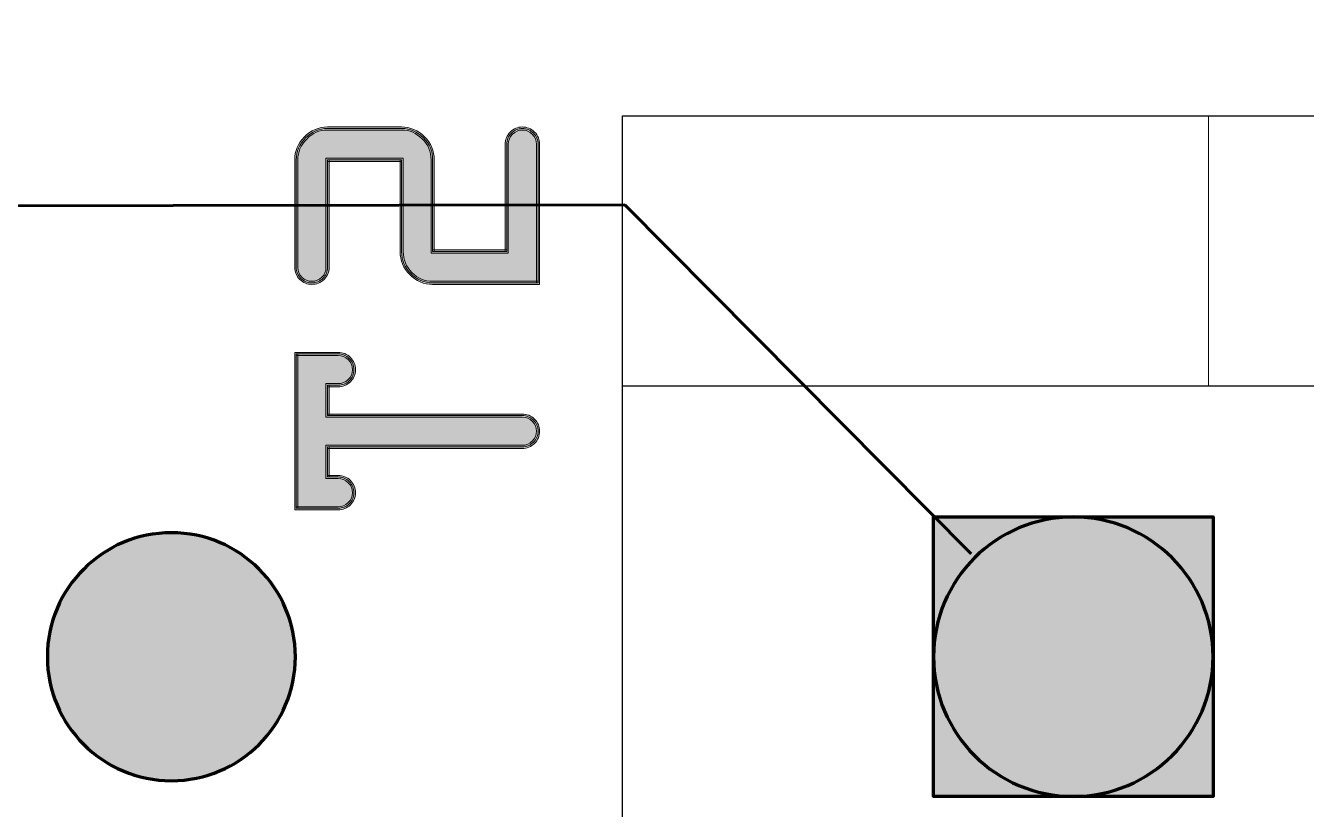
# Model space of a CAD drawing. Header units: inches. Extents: x 3.6 to 56.9, y 3.5 to 76.6.
# Drawn here: x 30.73 to 37.95, y 12.48 to 16.9 of the extents above; entities that cross this region are included whole.
import ezdxf

# ---------------------------------------------------------------- set-up
doc = ezdxf.new("R2010")
doc.units = ezdxf.units.IN
doc.header["$MEASUREMENT"] = 0
for name, color, linetype in [('board', 7, 'Continuous'), ('copper', 7, 'Continuous'), ('mask', 7, 'Continuous'), ('silk', 7, 'Continuous')]:
    doc.layers.add(name, color=color, linetype=linetype)

msp = doc.modelspace()

# ---------------------------------------------------------------- hatches: boundary and pattern name
at = {"layer": 'mask', "true_color": 0xffffff}
h = msp.add_hatch(color=7, dxfattribs=at)
h.dxf.hatch_style = 2
h.paths.add_polyline_path([(35.8462, 14.1317), (37.421, 14.1317), (37.421, 12.5569), (35.8462, 12.5569)])
h = msp.add_hatch(color=7, dxfattribs=at)
edge = h.paths.add_edge_path()
edge.add_spline(control_points=[(37.421, 13.3443), (37.421, 12.9095), (37.0685, 12.5569), (36.6336, 12.5569), (36.1988, 12.5569), (35.8462, 12.9095), (35.8462, 13.3443), (35.8462, 13.7792), (36.1988, 14.1317), (36.6336, 14.1317), (37.0685, 14.1317), (37.421, 13.7792), (37.421, 13.3443)], knot_values=[0, 0, 0, 0, 1, 1, 1, 2, 2, 2, 3, 3, 3, 4, 4, 4, 4], degree=3, periodic=1)
h = msp.add_hatch(color=7, dxfattribs=at)
edge = h.paths.add_edge_path()
edge.add_spline(control_points=[(30.8551, 13.3443), (30.8551, 13.7301), (31.1678, 14.0428), (31.5536, 14.0428), (31.9394, 14.0428), (32.2521, 13.7301), (32.2521, 13.3443), (32.2521, 12.9585), (31.9394, 12.6458), (31.5536, 12.6458), (31.1678, 12.6458), (30.8551, 12.9585), (30.8551, 13.3443)], knot_values=[0, 0, 0, 0, 1, 1, 1, 2, 2, 2, 3, 3, 3, 4, 4, 4, 4], degree=3, periodic=1)
at = {"layer": 'silk', "true_color": 0xffffff}
h = msp.add_hatch(color=7, dxfattribs=at)
h.dxf.hatch_style = 2
edge = h.paths.add_edge_path()
edge.add_spline(control_points=[(33.6102, 15.4509), (33.6102, 15.4509), (33.6102, 16.2315), (33.6102, 16.2315), (33.6102, 16.2541), (33.6029, 16.2719), (33.5866, 16.2881), (33.5704, 16.3043), (33.5527, 16.3117), (33.53, 16.3117), (33.5085, 16.3117), (33.4914, 16.3043), (33.4751, 16.2881), (33.4589, 16.2719), (33.4515, 16.2541), (33.4515, 16.2315), (33.4515, 16.2315), (33.4515, 15.6273), (33.4515, 15.6273), (33.4515, 15.6273), (33.4515, 15.6184), (33.4515, 15.6184), (33.4515, 15.6184), (33.4427, 15.6184), (33.4427, 15.6184), (33.4427, 15.6184), (33.0253, 15.6184), (33.0253, 15.6184), (33.0253, 15.6184), (33.0165, 15.6184), (33.0165, 15.6184), (33.0165, 15.6184), (33.0165, 15.6273), (33.0165, 15.6273), (33.0165, 15.6273), (33.0165, 16.1441), (33.0165, 16.1441), (33.0165, 16.1901), (33.0004, 16.2282), (32.9667, 16.2619), (32.933, 16.2956), (32.8955, 16.3117), (32.8507, 16.3117), (32.8507, 16.3117), (32.4334, 16.3117), (32.4334, 16.3117), (32.3874, 16.3117), (32.3494, 16.2953), (32.3157, 16.2611), (32.2819, 16.2268), (32.2658, 16.1889), (32.2658, 16.1441), (32.2658, 16.1441), (32.2658, 15.5382), (32.2658, 15.5382), (32.2658, 15.5155), (32.2731, 15.4982), (32.2893, 15.4825), (32.3056, 15.4668), (32.3228, 15.4597), (32.3443, 15.4597), (32.367, 15.4597), (32.3848, 15.4669), (32.401, 15.4825), (32.4172, 15.4982), (32.4245, 15.5155), (32.4245, 15.5382), (32.4245, 15.5382), (32.4245, 16.1441), (32.4245, 16.1441), (32.4245, 16.1441), (32.4245, 16.153), (32.4245, 16.153), (32.4245, 16.153), (32.4334, 16.153), (32.4334, 16.153), (32.4334, 16.153), (32.8507, 16.153), (32.8507, 16.153), (32.8507, 16.153), (32.8595, 16.153), (32.8595, 16.153), (32.8595, 16.153), (32.8595, 16.1441), (32.8595, 16.1441), (32.8595, 16.1441), (32.8595, 15.6273), (32.8595, 15.6273), (32.8595, 15.5813), (32.8754, 15.5432), (32.9085, 15.5095), (32.9416, 15.4758), (32.9794, 15.4597), (33.0253, 15.4597), (33.0253, 15.4597), (33.6191, 15.4597), (33.6191, 15.4597), (33.6191, 15.4597), (33.6191, 15.4509), (33.6191, 15.4509), (33.6191, 15.4509), (33.6102, 15.4509), (33.6102, 15.4509)], knot_values=[0, 0, 0, 0, 1, 1, 1, 2, 2, 2, 3, 3, 3, 4, 4, 4, 5, 5, 5, 6, 6, 6, 7, 7, 7, 8, 8, 8, 9, 9, 9, 10, 10, 10, 11, 11, 11, 12, 12, 12, 13, 13, 13, 14, 14, 14, 15, 15, 15, 16, 16, 16, 17, 17, 17, 18, 18, 18, 19, 19, 19, 20, 20, 20, 21, 21, 21, 22, 22, 22, 23, 23, 23, 24, 24, 24, 25, 25, 25, 26, 26, 26, 27, 27, 27, 28, 28, 28, 29, 29, 29, 30, 30, 30, 31, 31, 31, 32, 32, 32, 33, 33, 33, 34, 34, 34, 34], degree=3, periodic=1)
edge = h.paths.add_edge_path()
edge.add_spline(control_points=[(33.6191, 15.4421), (33.6191, 15.4421), (33.0253, 15.4421), (33.0253, 15.4421), (32.9758, 15.4421), (32.9315, 15.4609), (32.8959, 15.4971), (32.8604, 15.5332), (32.8419, 15.5778), (32.8419, 15.6273), (32.8419, 15.6273), (32.8419, 16.1441), (32.8419, 16.1441), (32.8419, 16.1441), (32.8507, 16.1441), (32.8507, 16.1441), (32.8507, 16.1441), (32.8507, 16.1353), (32.8507, 16.1353), (32.8507, 16.1353), (32.4334, 16.1353), (32.4334, 16.1353), (32.4334, 16.1353), (32.4334, 16.1441), (32.4334, 16.1441), (32.4334, 16.1441), (32.4422, 16.1441), (32.4422, 16.1441), (32.4422, 16.1441), (32.4422, 15.5382), (32.4422, 15.5382), (32.4422, 15.512), (32.4321, 15.488), (32.4133, 15.4699), (32.3946, 15.4518), (32.3705, 15.4421), (32.3443, 15.4421), (32.3193, 15.4421), (32.2957, 15.4518), (32.2771, 15.4699), (32.2583, 15.488), (32.2482, 15.512), (32.2482, 15.5382), (32.2482, 15.5382), (32.2482, 16.1441), (32.2482, 16.1441), (32.2482, 16.1925), (32.267, 16.2367), (32.3031, 16.2734), (32.3392, 16.3102), (32.3838, 16.3293), (32.4334, 16.3293), (32.4334, 16.3293), (32.8507, 16.3293), (32.8507, 16.3293), (32.8991, 16.3293), (32.9431, 16.3105), (32.9792, 16.2744), (33.0153, 16.2382), (33.0342, 16.1937), (33.0342, 16.1441), (33.0342, 16.1441), (33.0342, 15.6273), (33.0342, 15.6273), (33.0342, 15.6273), (33.0253, 15.6273), (33.0253, 15.6273), (33.0253, 15.6273), (33.0253, 15.6361), (33.0253, 15.6361), (33.0253, 15.6361), (33.4427, 15.6361), (33.4427, 15.6361), (33.4427, 15.6361), (33.4427, 15.6273), (33.4427, 15.6273), (33.4427, 15.6273), (33.4339, 15.6273), (33.4339, 15.6273), (33.4339, 15.6273), (33.4339, 16.2315), (33.4339, 16.2315), (33.4339, 16.2577), (33.444, 16.2819), (33.4627, 16.3006), (33.4813, 16.3192), (33.5049, 16.3293), (33.53, 16.3293), (33.5562, 16.3293), (33.5804, 16.3193), (33.5991, 16.3006), (33.6178, 16.2819), (33.6279, 16.2577), (33.6279, 16.2315), (33.6279, 16.2315), (33.6279, 15.4509), (33.6279, 15.4509), (33.6279, 15.4509), (33.6279, 15.4421), (33.6279, 15.4421), (33.6279, 15.4421), (33.6191, 15.4421), (33.6191, 15.4421)], knot_values=[0, 0, 0, 0, 1, 1, 1, 2, 2, 2, 3, 3, 3, 4, 4, 4, 5, 5, 5, 6, 6, 6, 7, 7, 7, 8, 8, 8, 9, 9, 9, 10, 10, 10, 11, 11, 11, 12, 12, 12, 13, 13, 13, 14, 14, 14, 15, 15, 15, 16, 16, 16, 17, 17, 17, 18, 18, 18, 19, 19, 19, 20, 20, 20, 21, 21, 21, 22, 22, 22, 23, 23, 23, 24, 24, 24, 25, 25, 25, 26, 26, 26, 27, 27, 27, 28, 28, 28, 29, 29, 29, 30, 30, 30, 31, 31, 31, 32, 32, 32, 33, 33, 33, 34, 34, 34, 34], degree=3, periodic=1)
edge = h.paths.add_edge_path()
edge.add_spline(control_points=[(32.4927, 14.1897), (32.5155, 14.1897), (32.5332, 14.1969), (32.5495, 14.2125), (32.5656, 14.2282), (32.573, 14.2455), (32.573, 14.2682), (32.573, 14.2909), (32.5656, 14.3086), (32.5494, 14.3248), (32.5331, 14.341), (32.5154, 14.3484), (32.4927, 14.3484), (32.4927, 14.3484), (32.4334, 14.3484), (32.4334, 14.3484), (32.4334, 14.3484), (32.4245, 14.3484), (32.4245, 14.3484), (32.4245, 14.3484), (32.4245, 14.3573), (32.4245, 14.3573), (32.4245, 14.3573), (32.4245, 14.5266), (32.4245, 14.5266), (32.4245, 14.5266), (32.4245, 14.5355), (32.4245, 14.5355), (32.4245, 14.5355), (32.4334, 14.5355), (32.4334, 14.5355), (32.4334, 14.5355), (33.53, 14.5355), (33.53, 14.5355), (33.5527, 14.5355), (33.5704, 14.5428), (33.5866, 14.5591), (33.6029, 14.5753), (33.6102, 14.593), (33.6102, 14.6157), (33.6102, 14.6372), (33.6029, 14.6543), (33.5866, 14.6706), (33.5704, 14.6868), (33.5527, 14.6942), (33.53, 14.6942), (33.53, 14.6942), (32.4334, 14.6942), (32.4334, 14.6942), (32.4334, 14.6942), (32.4245, 14.6942), (32.4245, 14.6942), (32.4245, 14.6942), (32.4245, 14.703), (32.4245, 14.703), (32.4245, 14.703), (32.4245, 14.8741), (32.4245, 14.8741), (32.4245, 14.8741), (32.4245, 14.883), (32.4245, 14.883), (32.4245, 14.883), (32.4334, 14.883), (32.4334, 14.883), (32.4334, 14.883), (32.4927, 14.883), (32.4927, 14.883), (32.5155, 14.883), (32.5332, 14.8901), (32.5495, 14.9058), (32.5656, 14.9214), (32.573, 14.9388), (32.573, 14.9615), (32.573, 14.9841), (32.5656, 15.0019), (32.5494, 15.0181), (32.5331, 15.0343), (32.5154, 15.0417), (32.4927, 15.0417), (32.4927, 15.0417), (32.257, 15.0417), (32.257, 15.0417), (32.257, 15.0417), (32.257, 15.0505), (32.257, 15.0505), (32.257, 15.0505), (32.2658, 15.0505), (32.2658, 15.0505), (32.2658, 15.0505), (32.2658, 14.1809), (32.2658, 14.1809), (32.2658, 14.1809), (32.257, 14.1809), (32.257, 14.1809), (32.257, 14.1809), (32.257, 14.1897), (32.257, 14.1897), (32.257, 14.1897), (32.4927, 14.1897), (32.4927, 14.1897)], knot_values=[0, 0, 0, 0, 1, 1, 1, 2, 2, 2, 3, 3, 3, 4, 4, 4, 5, 5, 5, 6, 6, 6, 7, 7, 7, 8, 8, 8, 9, 9, 9, 10, 10, 10, 11, 11, 11, 12, 12, 12, 13, 13, 13, 14, 14, 14, 15, 15, 15, 16, 16, 16, 17, 17, 17, 18, 18, 18, 19, 19, 19, 20, 20, 20, 21, 21, 21, 22, 22, 22, 23, 23, 23, 24, 24, 24, 25, 25, 25, 26, 26, 26, 27, 27, 27, 28, 28, 28, 29, 29, 29, 30, 30, 30, 31, 31, 31, 32, 32, 32, 33, 33, 33, 33], degree=3, periodic=1)
edge = h.paths.add_edge_path()
edge.add_spline(control_points=[(32.4927, 14.1721), (32.4927, 14.1721), (32.257, 14.1721), (32.257, 14.1721), (32.257, 14.1721), (32.2482, 14.1721), (32.2482, 14.1721), (32.2482, 14.1721), (32.2482, 14.1809), (32.2482, 14.1809), (32.2482, 14.1809), (32.2482, 15.0505), (32.2482, 15.0505), (32.2482, 15.0505), (32.2482, 15.0593), (32.2482, 15.0593), (32.2482, 15.0593), (32.257, 15.0593), (32.257, 15.0593), (32.257, 15.0593), (32.4927, 15.0593), (32.4927, 15.0593), (32.5189, 15.0593), (32.5431, 15.0493), (32.5618, 15.0306), (32.5805, 15.0119), (32.5906, 14.9877), (32.5906, 14.9615), (32.5906, 14.9352), (32.5805, 14.9113), (32.5617, 14.8931), (32.543, 14.875), (32.5189, 14.8653), (32.4927, 14.8653), (32.4927, 14.8653), (32.4334, 14.8653), (32.4334, 14.8653), (32.4334, 14.8653), (32.4334, 14.8741), (32.4334, 14.8741), (32.4334, 14.8741), (32.4422, 14.8741), (32.4422, 14.8741), (32.4422, 14.8741), (32.4422, 14.703), (32.4422, 14.703), (32.4422, 14.703), (32.4334, 14.703), (32.4334, 14.703), (32.4334, 14.703), (32.4334, 14.7118), (32.4334, 14.7118), (32.4334, 14.7118), (33.53, 14.7118), (33.53, 14.7118), (33.5562, 14.7118), (33.5804, 14.7017), (33.5991, 14.6831), (33.6178, 14.6644), (33.6279, 14.6408), (33.6279, 14.6157), (33.6279, 14.5895), (33.6178, 14.5653), (33.5991, 14.5466), (33.5804, 14.5279), (33.5562, 14.5178), (33.53, 14.5178), (33.53, 14.5178), (32.4334, 14.5178), (32.4334, 14.5178), (32.4334, 14.5178), (32.4334, 14.5266), (32.4334, 14.5266), (32.4334, 14.5266), (32.4422, 14.5266), (32.4422, 14.5266), (32.4422, 14.5266), (32.4422, 14.3573), (32.4422, 14.3573), (32.4422, 14.3573), (32.4334, 14.3573), (32.4334, 14.3573), (32.4334, 14.3573), (32.4334, 14.3661), (32.4334, 14.3661), (32.4334, 14.3661), (32.4927, 14.3661), (32.4927, 14.3661), (32.5189, 14.3661), (32.5431, 14.356), (32.5618, 14.3373), (32.5805, 14.3186), (32.5906, 14.2944), (32.5906, 14.2682), (32.5906, 14.242), (32.5805, 14.218), (32.5617, 14.1999), (32.543, 14.1818), (32.5189, 14.1721), (32.4927, 14.1721)], knot_values=[0, 0, 0, 0, 1, 1, 1, 2, 2, 2, 3, 3, 3, 4, 4, 4, 5, 5, 5, 6, 6, 6, 7, 7, 7, 8, 8, 8, 9, 9, 9, 10, 10, 10, 11, 11, 11, 12, 12, 12, 13, 13, 13, 14, 14, 14, 15, 15, 15, 16, 16, 16, 17, 17, 17, 18, 18, 18, 19, 19, 19, 20, 20, 20, 21, 21, 21, 22, 22, 22, 23, 23, 23, 24, 24, 24, 25, 25, 25, 26, 26, 26, 27, 27, 27, 28, 28, 28, 29, 29, 29, 30, 30, 30, 31, 31, 31, 32, 32, 32, 33, 33, 33, 33], degree=3, periodic=1)
h = msp.add_hatch(color=7, dxfattribs=at)
h.dxf.hatch_style = 2
edge = h.paths.add_edge_path()
edge.add_spline(control_points=[(33.6191, 15.4509), (33.6191, 15.4509), (33.0253, 15.4509), (33.0253, 15.4509), (32.9776, 15.4509), (32.9366, 15.4683), (32.9022, 15.5033), (32.8679, 15.5382), (32.8507, 15.5795), (32.8507, 15.6273), (32.8507, 15.6273), (32.8507, 16.1441), (32.8507, 16.1441), (32.8507, 16.1441), (32.4334, 16.1441), (32.4334, 16.1441), (32.4334, 16.1441), (32.4334, 15.5382), (32.4334, 15.5382), (32.4334, 15.5137), (32.4246, 15.4931), (32.4072, 15.4762), (32.3897, 15.4593), (32.3688, 15.4509), (32.3443, 15.4509), (32.321, 15.4509), (32.3006, 15.4593), (32.2832, 15.4762), (32.2657, 15.4931), (32.257, 15.5137), (32.257, 15.5382), (32.257, 15.5382), (32.257, 16.1441), (32.257, 16.1441), (32.257, 16.1907), (32.2745, 16.2317), (32.3094, 16.2673), (32.3443, 16.3028), (32.3856, 16.3205), (32.4334, 16.3205), (32.4334, 16.3205), (32.8507, 16.3205), (32.8507, 16.3205), (32.8973, 16.3205), (32.938, 16.3031), (32.973, 16.2681), (33.0079, 16.2332), (33.0253, 16.1919), (33.0253, 16.1441), (33.0253, 16.1441), (33.0253, 15.6273), (33.0253, 15.6273), (33.0253, 15.6273), (33.4427, 15.6273), (33.4427, 15.6273), (33.4427, 15.6273), (33.4427, 16.2315), (33.4427, 16.2315), (33.4427, 16.2559), (33.4514, 16.2769), (33.4689, 16.2943), (33.4864, 16.3118), (33.5067, 16.3205), (33.53, 16.3205), (33.5545, 16.3205), (33.5754, 16.3118), (33.5929, 16.2943), (33.6103, 16.2769), (33.6191, 16.2559), (33.6191, 16.2315), (33.6191, 16.2315), (33.6191, 15.4509), (33.6191, 15.4509)], knot_values=[0, 0, 0, 0, 1, 1, 1, 2, 2, 2, 3, 3, 3, 4, 4, 4, 5, 5, 5, 6, 6, 6, 7, 7, 7, 8, 8, 8, 9, 9, 9, 10, 10, 10, 11, 11, 11, 12, 12, 12, 13, 13, 13, 14, 14, 14, 15, 15, 15, 16, 16, 16, 17, 17, 17, 18, 18, 18, 19, 19, 19, 20, 20, 20, 21, 21, 21, 22, 22, 22, 23, 23, 23, 24, 24, 24, 24], degree=3, periodic=1)
edge = h.paths.add_edge_path()
edge.add_spline(control_points=[(32.4927, 14.1809), (32.4927, 14.1809), (32.257, 14.1809), (32.257, 14.1809), (32.257, 14.1809), (32.257, 15.0505), (32.257, 15.0505), (32.257, 15.0505), (32.4927, 15.0505), (32.4927, 15.0505), (32.5172, 15.0505), (32.5381, 15.0418), (32.5556, 15.0243), (32.5731, 15.0069), (32.5818, 14.9859), (32.5818, 14.9615), (32.5818, 14.937), (32.5731, 14.9163), (32.5556, 14.8995), (32.5381, 14.8826), (32.5172, 14.8741), (32.4927, 14.8741), (32.4927, 14.8741), (32.4334, 14.8741), (32.4334, 14.8741), (32.4334, 14.8741), (32.4334, 14.703), (32.4334, 14.703), (32.4334, 14.703), (33.53, 14.703), (33.53, 14.703), (33.5545, 14.703), (33.5754, 14.6943), (33.5929, 14.6768), (33.6103, 14.6594), (33.6191, 14.639), (33.6191, 14.6157), (33.6191, 14.5913), (33.6103, 14.5703), (33.5929, 14.5528), (33.5754, 14.5354), (33.5545, 14.5266), (33.53, 14.5266), (33.53, 14.5266), (32.4334, 14.5266), (32.4334, 14.5266), (32.4334, 14.5266), (32.4334, 14.3573), (32.4334, 14.3573), (32.4334, 14.3573), (32.4927, 14.3573), (32.4927, 14.3573), (32.5172, 14.3573), (32.5381, 14.3485), (32.5556, 14.3311), (32.5731, 14.3136), (32.5818, 14.2926), (32.5818, 14.2682), (32.5818, 14.2437), (32.5731, 14.2231), (32.5556, 14.2062), (32.5381, 14.1893), (32.5172, 14.1809), (32.4927, 14.1809)], knot_values=[0, 0, 0, 0, 1, 1, 1, 2, 2, 2, 3, 3, 3, 4, 4, 4, 5, 5, 5, 6, 6, 6, 7, 7, 7, 8, 8, 8, 9, 9, 9, 10, 10, 10, 11, 11, 11, 12, 12, 12, 13, 13, 13, 14, 14, 14, 15, 15, 15, 16, 16, 16, 17, 17, 17, 18, 18, 18, 19, 19, 19, 20, 20, 20, 21, 21, 21, 21], degree=3, periodic=1)

# ---------------------------------------------------------------- linework, layer by layer
at = {"layer": 'board', "color": 7, "lineweight": 20, "true_color": 0xffffff}
msp.add_open_spline([(56.8521, 12.1646), (56.8521, 12.1646), (55.3337, 10.6434), (55.3337, 10.6434), (55.3337, 10.6434), (43.9474, 10.6434), (43.9474, 10.6434), (43.9474, 10.6434), (41.4173, 8.1094), (41.4173, 8.1094), (41.4173, 8.1094), (8.7761, 8.1094), (8.7761, 8.1094), (8.7761, 8.1094), (6.246, 10.6434), (6.246, 10.6434), (6.246, 10.6434), (4.7111, 10.6434), (4.7111, 10.6434), (4.2186, 10.5873), (3.7727, 10.9401), (3.7148, 11.4312), (3.7074, 11.4979), (3.7074, 11.5709), (3.7148, 11.6404), (3.7148, 11.6404), (3.7148, 75.5088), (3.7148, 75.5088), (3.6569, 76.0016), (4.0097, 76.4482), (4.5011, 76.5061), (4.5706, 76.5142), (4.6408, 76.5142), (4.7114, 76.5061), (4.7114, 76.5061), (55.8558, 76.5061), (55.8558, 76.5061), (56.3487, 76.5636), (56.7949, 76.2104), (56.8521, 75.7176), (56.8602, 75.6481), (56.8602, 75.5779), (56.8521, 75.5088), (56.8521, 75.5088), (56.8521, 12.1646), (56.8521, 12.1646)], degree=3, knots=[0, 0, 0, 0, 1, 1, 1, 2, 2, 2, 3, 3, 3, 4, 4, 4, 5, 5, 5, 6, 6, 6, 7, 7, 7, 8, 8, 8, 9, 9, 9, 10, 10, 10, 11, 11, 11, 12, 12, 12, 13, 13, 13, 14, 14, 14, 15, 15, 15, 15], dxfattribs=at)
at = {"layer": 'copper', "color": 7, "lineweight": 60, "true_color": 0xffffff}
for points in [[(34.1074, 15.8911), (26.4747, 15.8795)], [(36.0592, 13.9232), (34.1074, 15.8909)]]:
    msp.add_lwpolyline(points, dxfattribs=at)
at = {"layer": 'copper', "color": 7, "lineweight": 50, "true_color": 0xffffff}
msp.add_lwpolyline([(35.8462, 14.1317), (37.421, 14.1317), (37.421, 12.5569), (35.8462, 12.5569), (35.8462, 14.1317)], dxfattribs=at)
for points in [[(37.421, 13.3443), (37.421, 12.9095), (37.0685, 12.5569), (36.6336, 12.5569), (36.1988, 12.5569), (35.8462, 12.9095), (35.8462, 13.3443), (35.8462, 13.7792), (36.1988, 14.1317), (36.6336, 14.1317), (37.0685, 14.1317), (37.421, 13.7792), (37.421, 13.3443)], [(30.8551, 13.3443), (30.8551, 13.7301), (31.1679, 14.0428), (31.5536, 14.0428), (31.9394, 14.0428), (32.2521, 13.7301), (32.2521, 13.3443), (32.2521, 12.9586), (31.9394, 12.6458), (31.5536, 12.6458), (31.1679, 12.6458), (30.8551, 12.9586), (30.8551, 13.3443)]]:
    msp.add_open_spline(points, degree=3, knots=[0, 0, 0, 0, 1, 1, 1, 2, 2, 2, 3, 3, 3, 4, 4, 4, 4], dxfattribs=at)
at = {"layer": 'mask', "lineweight": 0}
msp.add_lwpolyline([(35.8462, 14.1317), (37.421, 14.1317), (37.421, 12.5569), (35.8462, 12.5569), (35.8462, 14.1317)], dxfattribs=at)
at = {"layer": 'mask', "color": 7, "lineweight": 80, "true_color": 0xffffff}
msp.add_lwpolyline([(35.8462, 14.1317), (37.421, 14.1317), (37.421, 12.5569), (35.8462, 12.5569), (35.8462, 14.1317)], dxfattribs=at)
at = {"layer": 'mask', "lineweight": 0}
for points in [[(37.421, 13.3443), (37.421, 12.9095), (37.0685, 12.5569), (36.6336, 12.5569), (36.1988, 12.5569), (35.8462, 12.9095), (35.8462, 13.3443), (35.8462, 13.7792), (36.1988, 14.1317), (36.6336, 14.1317), (37.0685, 14.1317), (37.421, 13.7792), (37.421, 13.3443)], [(30.8551, 13.3443), (30.8551, 13.7301), (31.1678, 14.0428), (31.5536, 14.0428), (31.9394, 14.0428), (32.2521, 13.7301), (32.2521, 13.3443), (32.2521, 12.9585), (31.9394, 12.6458), (31.5536, 12.6458), (31.1678, 12.6458), (30.8551, 12.9585), (30.8551, 13.3443)]]:
    msp.add_open_spline(points, degree=3, knots=[0, 0, 0, 0, 1, 1, 1, 2, 2, 2, 3, 3, 3, 4, 4, 4, 4], dxfattribs=at)
at = {"layer": 'mask', "color": 7, "lineweight": 80, "true_color": 0xffffff}
for points in [[(37.421, 13.3443), (37.421, 12.9095), (37.0685, 12.5569), (36.6336, 12.5569), (36.1988, 12.5569), (35.8462, 12.9095), (35.8462, 13.3443), (35.8462, 13.7792), (36.1988, 14.1317), (36.6336, 14.1317), (37.0685, 14.1317), (37.421, 13.7792), (37.421, 13.3443)], [(30.8551, 13.3443), (30.8551, 13.7301), (31.1679, 14.0428), (31.5536, 14.0428), (31.9394, 14.0428), (32.2521, 13.7301), (32.2521, 13.3443), (32.2521, 12.9586), (31.9394, 12.6458), (31.5536, 12.6458), (31.1679, 12.6458), (30.8551, 12.9586), (30.8551, 13.3443)]]:
    msp.add_open_spline(points, degree=3, knots=[0, 0, 0, 0, 1, 1, 1, 2, 2, 2, 3, 3, 3, 4, 4, 4, 4], dxfattribs=at)
at = {"layer": 'silk', "color": 7, "lineweight": 25, "true_color": 0xffffff}
for points in [[(34.0936, 16.3923), (44.2536, 16.3923)], [(34.0936, 11.8203), (34.0936, 16.3923)], [(34.0936, 16.3923), (44.2536, 16.3923)], [(34.0936, 14.8683), (34.0936, 16.3923)], [(44.2536, 14.8683), (34.0936, 14.8683)]]:
    msp.add_lwpolyline(points, dxfattribs=at)
at = {"layer": 'silk', "color": 7, "lineweight": 13, "true_color": 0xffffff}
msp.add_lwpolyline([(37.3956, 16.3923), (37.3956, 14.8683)], dxfattribs=at)
at = {"layer": 'silk', "lineweight": 0}
msp.add_lwpolyline([(35.8462, 14.1317), (37.421, 14.1317), (37.421, 12.5569), (35.8462, 12.5569), (35.8462, 14.1317)], dxfattribs=at)
at = {"layer": 'silk', "color": 18, "lineweight": 80, "true_color": 0x000000}
msp.add_lwpolyline([(35.8462, 14.1317), (37.421, 14.1317), (37.421, 12.5569), (35.8462, 12.5569), (35.8462, 14.1317)], dxfattribs=at)
at = {"layer": 'silk', "lineweight": 0}
for points, knots in [([(33.6191, 15.4421), (33.6191, 15.4421), (33.0253, 15.4421), (33.0253, 15.4421), (32.9758, 15.4421), (32.9315, 15.4609), (32.8959, 15.4971), (32.8604, 15.5332), (32.8419, 15.5778), (32.8419, 15.6273), (32.8419, 15.6273), (32.8419, 16.1441), (32.8419, 16.1441), (32.8419, 16.1441), (32.8507, 16.1441), (32.8507, 16.1441), (32.8507, 16.1441), (32.8507, 16.1353), (32.8507, 16.1353), (32.8507, 16.1353), (32.4334, 16.1353), (32.4334, 16.1353), (32.4334, 16.1353), (32.4334, 16.1441), (32.4334, 16.1441), (32.4334, 16.1441), (32.4422, 16.1441), (32.4422, 16.1441), (32.4422, 16.1441), (32.4422, 15.5382), (32.4422, 15.5382), (32.4422, 15.512), (32.4321, 15.488), (32.4133, 15.4699), (32.3946, 15.4518), (32.3705, 15.4421), (32.3443, 15.4421), (32.3193, 15.4421), (32.2957, 15.4518), (32.2771, 15.4699), (32.2583, 15.488), (32.2482, 15.512), (32.2482, 15.5382), (32.2482, 15.5382), (32.2482, 16.1441), (32.2482, 16.1441), (32.2482, 16.1925), (32.267, 16.2367), (32.3031, 16.2734), (32.3392, 16.3102), (32.3838, 16.3293), (32.4334, 16.3293), (32.4334, 16.3293), (32.8507, 16.3293), (32.8507, 16.3293), (32.8991, 16.3293), (32.9431, 16.3105), (32.9792, 16.2744), (33.0153, 16.2382), (33.0342, 16.1937), (33.0342, 16.1441), (33.0342, 16.1441), (33.0342, 15.6273), (33.0342, 15.6273), (33.0342, 15.6273), (33.0253, 15.6273), (33.0253, 15.6273), (33.0253, 15.6273), (33.0253, 15.6361), (33.0253, 15.6361), (33.0253, 15.6361), (33.4427, 15.6361), (33.4427, 15.6361), (33.4427, 15.6361), (33.4427, 15.6273), (33.4427, 15.6273), (33.4427, 15.6273), (33.4339, 15.6273), (33.4339, 15.6273), (33.4339, 15.6273), (33.4339, 16.2315), (33.4339, 16.2315), (33.4339, 16.2577), (33.444, 16.2819), (33.4627, 16.3006), (33.4813, 16.3192), (33.5049, 16.3293), (33.53, 16.3293), (33.5562, 16.3293), (33.5804, 16.3193), (33.5991, 16.3006), (33.6178, 16.2819), (33.6279, 16.2577), (33.6279, 16.2315), (33.6279, 16.2315), (33.6279, 15.4509), (33.6279, 15.4509), (33.6279, 15.4509), (33.6279, 15.4421), (33.6279, 15.4421), (33.6279, 15.4421), (33.6191, 15.4421), (33.6191, 15.4421)], [0, 0, 0, 0, 1, 1, 1, 2, 2, 2, 3, 3, 3, 4, 4, 4, 5, 5, 5, 6, 6, 6, 7, 7, 7, 8, 8, 8, 9, 9, 9, 10, 10, 10, 11, 11, 11, 12, 12, 12, 13, 13, 13, 14, 14, 14, 15, 15, 15, 16, 16, 16, 17, 17, 17, 18, 18, 18, 19, 19, 19, 20, 20, 20, 21, 21, 21, 22, 22, 22, 23, 23, 23, 24, 24, 24, 25, 25, 25, 26, 26, 26, 27, 27, 27, 28, 28, 28, 29, 29, 29, 30, 30, 30, 31, 31, 31, 32, 32, 32, 33, 33, 33, 34, 34, 34, 34]), ([(33.6191, 15.4509), (33.6191, 15.4509), (33.0253, 15.4509), (33.0253, 15.4509), (32.9776, 15.4509), (32.9366, 15.4683), (32.9022, 15.5033), (32.8679, 15.5382), (32.8507, 15.5795), (32.8507, 15.6273), (32.8507, 15.6273), (32.8507, 16.1441), (32.8507, 16.1441), (32.8507, 16.1441), (32.4334, 16.1441), (32.4334, 16.1441), (32.4334, 16.1441), (32.4334, 15.5382), (32.4334, 15.5382), (32.4334, 15.5137), (32.4246, 15.4931), (32.4072, 15.4762), (32.3897, 15.4593), (32.3688, 15.4509), (32.3443, 15.4509), (32.321, 15.4509), (32.3006, 15.4593), (32.2832, 15.4762), (32.2657, 15.4931), (32.257, 15.5137), (32.257, 15.5382), (32.257, 15.5382), (32.257, 16.1441), (32.257, 16.1441), (32.257, 16.1907), (32.2745, 16.2317), (32.3094, 16.2673), (32.3443, 16.3028), (32.3856, 16.3205), (32.4334, 16.3205), (32.4334, 16.3205), (32.8507, 16.3205), (32.8507, 16.3205), (32.8973, 16.3205), (32.938, 16.3031), (32.973, 16.2681), (33.0079, 16.2332), (33.0253, 16.1919), (33.0253, 16.1441), (33.0253, 16.1441), (33.0253, 15.6273), (33.0253, 15.6273), (33.0253, 15.6273), (33.4427, 15.6273), (33.4427, 15.6273), (33.4427, 15.6273), (33.4427, 16.2315), (33.4427, 16.2315), (33.4427, 16.2559), (33.4514, 16.2769), (33.4689, 16.2943), (33.4864, 16.3118), (33.5067, 16.3205), (33.53, 16.3205), (33.5545, 16.3205), (33.5754, 16.3118), (33.5929, 16.2943), (33.6103, 16.2769), (33.6191, 16.2559), (33.6191, 16.2315), (33.6191, 16.2315), (33.6191, 15.4509), (33.6191, 15.4509)], [0, 0, 0, 0, 1, 1, 1, 2, 2, 2, 3, 3, 3, 4, 4, 4, 5, 5, 5, 6, 6, 6, 7, 7, 7, 8, 8, 8, 9, 9, 9, 10, 10, 10, 11, 11, 11, 12, 12, 12, 13, 13, 13, 14, 14, 14, 15, 15, 15, 16, 16, 16, 17, 17, 17, 18, 18, 18, 19, 19, 19, 20, 20, 20, 21, 21, 21, 22, 22, 22, 23, 23, 23, 24, 24, 24, 24]), ([(33.6102, 15.4509), (33.6102, 15.4509), (33.6102, 16.2315), (33.6102, 16.2315), (33.6102, 16.2541), (33.6029, 16.2719), (33.5866, 16.2881), (33.5704, 16.3043), (33.5527, 16.3117), (33.53, 16.3117), (33.5085, 16.3117), (33.4914, 16.3043), (33.4751, 16.2881), (33.4589, 16.2719), (33.4515, 16.2541), (33.4515, 16.2315), (33.4515, 16.2315), (33.4515, 15.6273), (33.4515, 15.6273), (33.4515, 15.6273), (33.4515, 15.6184), (33.4515, 15.6184), (33.4515, 15.6184), (33.4427, 15.6184), (33.4427, 15.6184), (33.4427, 15.6184), (33.0253, 15.6184), (33.0253, 15.6184), (33.0253, 15.6184), (33.0165, 15.6184), (33.0165, 15.6184), (33.0165, 15.6184), (33.0165, 15.6273), (33.0165, 15.6273), (33.0165, 15.6273), (33.0165, 16.1441), (33.0165, 16.1441), (33.0165, 16.1901), (33.0004, 16.2282), (32.9667, 16.2619), (32.933, 16.2956), (32.8955, 16.3117), (32.8507, 16.3117), (32.8507, 16.3117), (32.4334, 16.3117), (32.4334, 16.3117), (32.3874, 16.3117), (32.3494, 16.2953), (32.3157, 16.2611), (32.2819, 16.2268), (32.2658, 16.1889), (32.2658, 16.1441), (32.2658, 16.1441), (32.2658, 15.5382), (32.2658, 15.5382), (32.2658, 15.5155), (32.2731, 15.4982), (32.2893, 15.4825), (32.3056, 15.4668), (32.3228, 15.4597), (32.3443, 15.4597), (32.367, 15.4597), (32.3848, 15.4669), (32.401, 15.4825), (32.4172, 15.4982), (32.4245, 15.5155), (32.4245, 15.5382), (32.4245, 15.5382), (32.4245, 16.1441), (32.4245, 16.1441), (32.4245, 16.1441), (32.4245, 16.153), (32.4245, 16.153), (32.4245, 16.153), (32.4334, 16.153), (32.4334, 16.153), (32.4334, 16.153), (32.8507, 16.153), (32.8507, 16.153), (32.8507, 16.153), (32.8595, 16.153), (32.8595, 16.153), (32.8595, 16.153), (32.8595, 16.1441), (32.8595, 16.1441), (32.8595, 16.1441), (32.8595, 15.6273), (32.8595, 15.6273), (32.8595, 15.5813), (32.8754, 15.5432), (32.9085, 15.5095), (32.9416, 15.4758), (32.9794, 15.4597), (33.0253, 15.4597), (33.0253, 15.4597), (33.6191, 15.4597), (33.6191, 15.4597), (33.6191, 15.4597), (33.6191, 15.4509), (33.6191, 15.4509), (33.6191, 15.4509), (33.6102, 15.4509), (33.6102, 15.4509)], [0, 0, 0, 0, 1, 1, 1, 2, 2, 2, 3, 3, 3, 4, 4, 4, 5, 5, 5, 6, 6, 6, 7, 7, 7, 8, 8, 8, 9, 9, 9, 10, 10, 10, 11, 11, 11, 12, 12, 12, 13, 13, 13, 14, 14, 14, 15, 15, 15, 16, 16, 16, 17, 17, 17, 18, 18, 18, 19, 19, 19, 20, 20, 20, 21, 21, 21, 22, 22, 22, 23, 23, 23, 24, 24, 24, 25, 25, 25, 26, 26, 26, 27, 27, 27, 28, 28, 28, 29, 29, 29, 30, 30, 30, 31, 31, 31, 32, 32, 32, 33, 33, 33, 34, 34, 34, 34]), ([(32.4927, 14.1721), (32.4927, 14.1721), (32.257, 14.1721), (32.257, 14.1721), (32.257, 14.1721), (32.2482, 14.1721), (32.2482, 14.1721), (32.2482, 14.1721), (32.2482, 14.1809), (32.2482, 14.1809), (32.2482, 14.1809), (32.2482, 15.0505), (32.2482, 15.0505), (32.2482, 15.0505), (32.2482, 15.0593), (32.2482, 15.0593), (32.2482, 15.0593), (32.257, 15.0593), (32.257, 15.0593), (32.257, 15.0593), (32.4927, 15.0593), (32.4927, 15.0593), (32.5189, 15.0593), (32.5431, 15.0493), (32.5618, 15.0306), (32.5805, 15.0119), (32.5906, 14.9877), (32.5906, 14.9615), (32.5906, 14.9352), (32.5805, 14.9113), (32.5617, 14.8931), (32.543, 14.875), (32.5189, 14.8653), (32.4927, 14.8653), (32.4927, 14.8653), (32.4334, 14.8653), (32.4334, 14.8653), (32.4334, 14.8653), (32.4334, 14.8741), (32.4334, 14.8741), (32.4334, 14.8741), (32.4422, 14.8741), (32.4422, 14.8741), (32.4422, 14.8741), (32.4422, 14.703), (32.4422, 14.703), (32.4422, 14.703), (32.4334, 14.703), (32.4334, 14.703), (32.4334, 14.703), (32.4334, 14.7118), (32.4334, 14.7118), (32.4334, 14.7118), (33.53, 14.7118), (33.53, 14.7118), (33.5562, 14.7118), (33.5804, 14.7017), (33.5991, 14.6831), (33.6178, 14.6644), (33.6279, 14.6408), (33.6279, 14.6157), (33.6279, 14.5895), (33.6178, 14.5653), (33.5991, 14.5466), (33.5804, 14.5279), (33.5562, 14.5178), (33.53, 14.5178), (33.53, 14.5178), (32.4334, 14.5178), (32.4334, 14.5178), (32.4334, 14.5178), (32.4334, 14.5266), (32.4334, 14.5266), (32.4334, 14.5266), (32.4422, 14.5266), (32.4422, 14.5266), (32.4422, 14.5266), (32.4422, 14.3573), (32.4422, 14.3573), (32.4422, 14.3573), (32.4334, 14.3573), (32.4334, 14.3573), (32.4334, 14.3573), (32.4334, 14.3661), (32.4334, 14.3661), (32.4334, 14.3661), (32.4927, 14.3661), (32.4927, 14.3661), (32.5189, 14.3661), (32.5431, 14.356), (32.5618, 14.3373), (32.5805, 14.3186), (32.5906, 14.2944), (32.5906, 14.2682), (32.5906, 14.242), (32.5805, 14.218), (32.5617, 14.1999), (32.543, 14.1818), (32.5189, 14.1721), (32.4927, 14.1721)], [0, 0, 0, 0, 1, 1, 1, 2, 2, 2, 3, 3, 3, 4, 4, 4, 5, 5, 5, 6, 6, 6, 7, 7, 7, 8, 8, 8, 9, 9, 9, 10, 10, 10, 11, 11, 11, 12, 12, 12, 13, 13, 13, 14, 14, 14, 15, 15, 15, 16, 16, 16, 17, 17, 17, 18, 18, 18, 19, 19, 19, 20, 20, 20, 21, 21, 21, 22, 22, 22, 23, 23, 23, 24, 24, 24, 25, 25, 25, 26, 26, 26, 27, 27, 27, 28, 28, 28, 29, 29, 29, 30, 30, 30, 31, 31, 31, 32, 32, 32, 33, 33, 33, 33]), ([(32.4927, 14.1809), (32.4927, 14.1809), (32.257, 14.1809), (32.257, 14.1809), (32.257, 14.1809), (32.257, 15.0505), (32.257, 15.0505), (32.257, 15.0505), (32.4927, 15.0505), (32.4927, 15.0505), (32.5172, 15.0505), (32.5381, 15.0418), (32.5556, 15.0243), (32.5731, 15.0069), (32.5818, 14.9859), (32.5818, 14.9615), (32.5818, 14.937), (32.5731, 14.9163), (32.5556, 14.8995), (32.5381, 14.8826), (32.5172, 14.8741), (32.4927, 14.8741), (32.4927, 14.8741), (32.4334, 14.8741), (32.4334, 14.8741), (32.4334, 14.8741), (32.4334, 14.703), (32.4334, 14.703), (32.4334, 14.703), (33.53, 14.703), (33.53, 14.703), (33.5545, 14.703), (33.5754, 14.6943), (33.5929, 14.6768), (33.6103, 14.6594), (33.6191, 14.639), (33.6191, 14.6157), (33.6191, 14.5913), (33.6103, 14.5703), (33.5929, 14.5528), (33.5754, 14.5354), (33.5545, 14.5266), (33.53, 14.5266), (33.53, 14.5266), (32.4334, 14.5266), (32.4334, 14.5266), (32.4334, 14.5266), (32.4334, 14.3573), (32.4334, 14.3573), (32.4334, 14.3573), (32.4927, 14.3573), (32.4927, 14.3573), (32.5172, 14.3573), (32.5381, 14.3485), (32.5556, 14.3311), (32.5731, 14.3136), (32.5818, 14.2926), (32.5818, 14.2682), (32.5818, 14.2437), (32.5731, 14.2231), (32.5556, 14.2062), (32.5381, 14.1893), (32.5172, 14.1809), (32.4927, 14.1809)], [0, 0, 0, 0, 1, 1, 1, 2, 2, 2, 3, 3, 3, 4, 4, 4, 5, 5, 5, 6, 6, 6, 7, 7, 7, 8, 8, 8, 9, 9, 9, 10, 10, 10, 11, 11, 11, 12, 12, 12, 13, 13, 13, 14, 14, 14, 15, 15, 15, 16, 16, 16, 17, 17, 17, 18, 18, 18, 19, 19, 19, 20, 20, 20, 21, 21, 21, 21]), ([(32.4927, 14.1897), (32.5155, 14.1897), (32.5332, 14.1969), (32.5495, 14.2125), (32.5656, 14.2282), (32.573, 14.2455), (32.573, 14.2682), (32.573, 14.2909), (32.5656, 14.3086), (32.5494, 14.3248), (32.5331, 14.341), (32.5154, 14.3484), (32.4927, 14.3484), (32.4927, 14.3484), (32.4334, 14.3484), (32.4334, 14.3484), (32.4334, 14.3484), (32.4245, 14.3484), (32.4245, 14.3484), (32.4245, 14.3484), (32.4245, 14.3573), (32.4245, 14.3573), (32.4245, 14.3573), (32.4245, 14.5266), (32.4245, 14.5266), (32.4245, 14.5266), (32.4245, 14.5355), (32.4245, 14.5355), (32.4245, 14.5355), (32.4334, 14.5355), (32.4334, 14.5355), (32.4334, 14.5355), (33.53, 14.5355), (33.53, 14.5355), (33.5527, 14.5355), (33.5704, 14.5428), (33.5866, 14.5591), (33.6029, 14.5753), (33.6102, 14.593), (33.6102, 14.6157), (33.6102, 14.6372), (33.6029, 14.6543), (33.5866, 14.6706), (33.5704, 14.6868), (33.5527, 14.6942), (33.53, 14.6942), (33.53, 14.6942), (32.4334, 14.6942), (32.4334, 14.6942), (32.4334, 14.6942), (32.4245, 14.6942), (32.4245, 14.6942), (32.4245, 14.6942), (32.4245, 14.703), (32.4245, 14.703), (32.4245, 14.703), (32.4245, 14.8741), (32.4245, 14.8741), (32.4245, 14.8741), (32.4245, 14.883), (32.4245, 14.883), (32.4245, 14.883), (32.4334, 14.883), (32.4334, 14.883), (32.4334, 14.883), (32.4927, 14.883), (32.4927, 14.883), (32.5155, 14.883), (32.5332, 14.8901), (32.5495, 14.9058), (32.5656, 14.9214), (32.573, 14.9388), (32.573, 14.9615), (32.573, 14.9841), (32.5656, 15.0019), (32.5494, 15.0181), (32.5331, 15.0343), (32.5154, 15.0417), (32.4927, 15.0417), (32.4927, 15.0417), (32.257, 15.0417), (32.257, 15.0417), (32.257, 15.0417), (32.257, 15.0505), (32.257, 15.0505), (32.257, 15.0505), (32.2658, 15.0505), (32.2658, 15.0505), (32.2658, 15.0505), (32.2658, 14.1809), (32.2658, 14.1809), (32.2658, 14.1809), (32.257, 14.1809), (32.257, 14.1809), (32.257, 14.1809), (32.257, 14.1897), (32.257, 14.1897), (32.257, 14.1897), (32.4927, 14.1897), (32.4927, 14.1897)], [0, 0, 0, 0, 1, 1, 1, 2, 2, 2, 3, 3, 3, 4, 4, 4, 5, 5, 5, 6, 6, 6, 7, 7, 7, 8, 8, 8, 9, 9, 9, 10, 10, 10, 11, 11, 11, 12, 12, 12, 13, 13, 13, 14, 14, 14, 15, 15, 15, 16, 16, 16, 17, 17, 17, 18, 18, 18, 19, 19, 19, 20, 20, 20, 21, 21, 21, 22, 22, 22, 23, 23, 23, 24, 24, 24, 25, 25, 25, 26, 26, 26, 27, 27, 27, 28, 28, 28, 29, 29, 29, 30, 30, 30, 31, 31, 31, 32, 32, 32, 33, 33, 33, 33]), ([(37.421, 13.3443), (37.421, 12.9095), (37.0685, 12.5569), (36.6336, 12.5569), (36.1988, 12.5569), (35.8462, 12.9095), (35.8462, 13.3443), (35.8462, 13.7792), (36.1988, 14.1317), (36.6336, 14.1317), (37.0685, 14.1317), (37.421, 13.7792), (37.421, 13.3443)], [0, 0, 0, 0, 1, 1, 1, 2, 2, 2, 3, 3, 3, 4, 4, 4, 4]), ([(30.8551, 13.3443), (30.8551, 13.7301), (31.1678, 14.0428), (31.5536, 14.0428), (31.9394, 14.0428), (32.2521, 13.7301), (32.2521, 13.3443), (32.2521, 12.9585), (31.9394, 12.6458), (31.5536, 12.6458), (31.1678, 12.6458), (30.8551, 12.9585), (30.8551, 13.3443)], [0, 0, 0, 0, 1, 1, 1, 2, 2, 2, 3, 3, 3, 4, 4, 4, 4])]:
    msp.add_open_spline(points, degree=3, knots=knots, dxfattribs=at)
at = {"layer": 'silk', "color": 18, "lineweight": 80, "true_color": 0x000000}
for points in [[(37.421, 13.3443), (37.421, 12.9095), (37.0685, 12.5569), (36.6336, 12.5569), (36.1988, 12.5569), (35.8462, 12.9095), (35.8462, 13.3443), (35.8462, 13.7792), (36.1988, 14.1317), (36.6336, 14.1317), (37.0685, 14.1317), (37.421, 13.7792), (37.421, 13.3443)], [(30.8551, 13.3443), (30.8551, 13.7301), (31.1679, 14.0428), (31.5536, 14.0428), (31.9394, 14.0428), (32.2521, 13.7301), (32.2521, 13.3443), (32.2521, 12.9586), (31.9394, 12.6458), (31.5536, 12.6458), (31.1679, 12.6458), (30.8551, 12.9586), (30.8551, 13.3443)]]:
    msp.add_open_spline(points, degree=3, knots=[0, 0, 0, 0, 1, 1, 1, 2, 2, 2, 3, 3, 3, 4, 4, 4, 4], dxfattribs=at)

doc.saveas('drawing.dxf')
